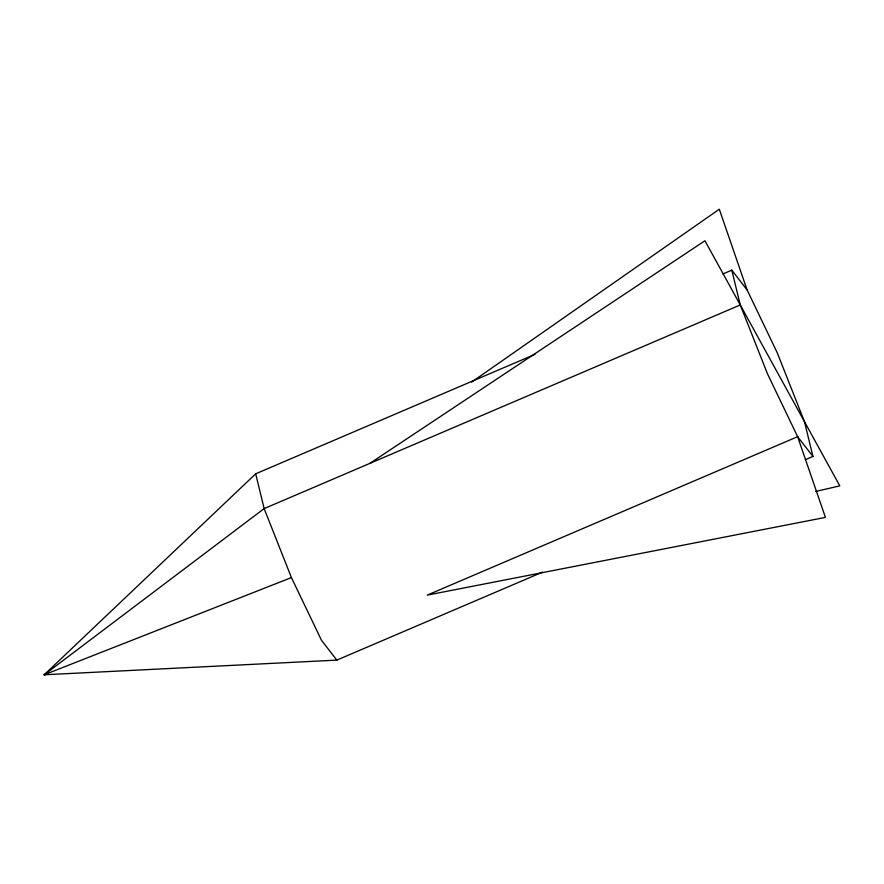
<?xml version="1.0" encoding="UTF-8"?>
<svg xmlns="http://www.w3.org/2000/svg" width="884" height="884" viewBox="0 0 884 884"><rect width="100%" height="100%" fill="white"/><g stroke="black" fill="none" stroke-linecap="round" stroke-linejoin="round"><path stroke-width="1.33" d="M535.008 354.34L255.686 473.813L44.2 674.779L336.826 660.116L542.511 572.136M471.68 382.076L719.311 209.221L747.102 289.941L777.213 352.694L804.484 421.679L812.937 456.464L805.324 459.724M369.866 463.382L704.946 240.757L839.8 485.868L815.623 491.493M46.708 673.619L44.2 674.779L48.277 674.072M722.913 273.963L731.797 270.161L747.102 289.941M731.797 270.161L740.262 304.958L264.15 508.598L44.2 674.779L291.422 577.584L321.522 640.336L336.826 660.116M812.937 456.464L797.633 436.685L767.533 373.932L740.262 304.958M291.422 577.584L264.15 508.598L255.686 473.813M797.633 436.685L427.237 595.12L825.424 517.405L797.633 436.685"/></g></svg>
